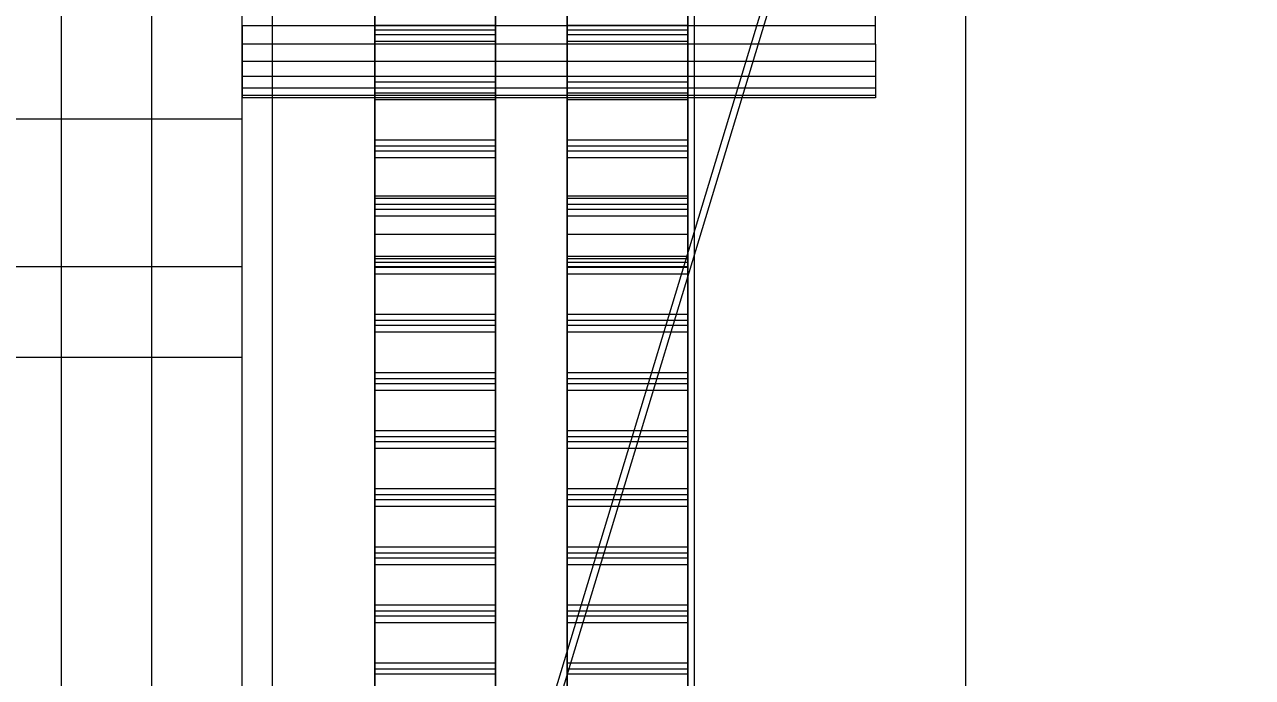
# Model space of a CAD drawing. Header units: millimetres. Extents: x -191664 to 191490, y -197311 to 10263.
# Drawn here: x 3893.9 to 4097.5, y -140092.6 to -139984.4 of the extents above; entities that cross this region are included whole.
import ezdxf

# ---------------------------------------------------------------- set-up
doc = ezdxf.new("R2010")
doc.units = ezdxf.units.MM
doc.layers.add('DET_secador_frontal', color=7, linetype='Continuous', lineweight=0)
doc.layers.add('R15_COTAS_TRANSPORTE_P', color=1, linetype='Continuous', lineweight=0)
doc.dimstyles.new('PLANTA_20', dxfattribs={"dimtxt": 50, "dimasz": 30, "dimexe": 30, "dimexo": 16, "dimgap": 20, "dimtad": 1, "dimtih": 1, "dimtoh": 1, "dimdec": 1, "dimzin": 0, "dimdsep": 46, "dimcen": 0.09, "dimadec": 0, "dimazin": 0, "dimtfac": 1, "dimtdec": 4, "dimtofl": 0, "dimtmove": 0, "dimatfit": 3, "dimfxl": 1, "dimtolj": 1, "dimtzin": 0, "dimarcsym": 0})

# ---------------------------------------------------------------- blocks, each defined once
blk = doc.blocks.new('*D133')
at = {"layer": 'Defpoints', "color": 0, "transparency": 16777216}
for p in [(439.69, -194147.98), (217.89, -194406.09), (-500, -194490), (-500, -194490), (500, -194490)]:
    blk.add_point(p, dxfattribs=at)
at = {"layer": 'R15_COTAS_TRANSPORTE_P', "color": 0, "lineweight": -2, "transparency": 16777216}
blk.add_arc((-500, -194490), 722.77, 2.37834, 17.62166, dxfattribs=at)
at = {"layer": 'R15_COTAS_TRANSPORTE_P', "color": 0, "transparency": 16777216}
for points in [[(184.12, -194272.81), (193.59, -194269.58), (179.18, -194242.8)], [(227.15, -194459.9), (217.15, -194460.11), (222.77, -194490)]]:
    blk.add_solid(points, dxfattribs=at)

msp = doc.modelspace()

# ---------------------------------------------------------------- linework, layer by layer
at = {"layer": 'DET_secador_frontal', "color": 254, "true_color": 0xd8e0dc}
msp.add_line((3900, -140885), (3900, -138615), dxfattribs=at)
at = {"layer": 'DET_secador_frontal', "color": 253, "true_color": 0x9fadb2}
msp.add_line((3900, -140200), (3900, -138615), dxfattribs=at)
at = {"layer": 'DET_secador_frontal', "color": 251, "true_color": 0x536a64}
for p, q in [((3900, -140900), (3900, -138650)), ((3900, -140175), (3900, -139155)), ((3930, -140175), (3930, -139155))]:
    msp.add_line(p, q, dxfattribs=at)
at = {"layer": 'DET_secador_frontal', "color": 9, "true_color": 0xb8c6c1}
for p, q in [((3915, -140140), (3915, -139190)), ((3935, -140140), (3935, -139190))]:
    msp.add_line(p, q, dxfattribs=at)
at = {"layer": 'DET_secador_frontal', "color": 55, "true_color": 0xb9a24b}
msp.add_line((4005, -140293.5), (4005, -139793.5), dxfattribs=at)
at = {"layer": 'DET_secador_frontal', "color": 253, "true_color": 0x8d9da5}
for p, q in [((4050, -139870), (3950, -140200)), ((3950, -140204), (4050, -139874))]:
    msp.add_line(p, q, dxfattribs=at)
at = {"layer": 'DET_secador_frontal', "color": 252, "true_color": 0x798e91}
for p, q in [((4050, -140470), (4050, -139870)), ((3930, -140000), (3930, -139920)), ((3875, -140000), (3930, -140000))]:
    msp.add_line(p, q, dxfattribs=at)
at = {"layer": 'DET_secador_frontal', "color": 252, "true_color": 0x8ba19a}
for p, q in [((3952, -139984.49), (3952, -139974.14)), ((3972, -139974.14), (3972, -139984.49)), ((3983.88, -139984.49), (3983.88, -139974.14)), ((4003.88, -139974.14), (4003.88, -139984.49)), ((3952, -139981.39), (3952, -139984.49)), ((3972, -139984.49), (3972, -139981.39)), ((3983.88, -139981.39), (3983.88, -139984.49)), ((4003.88, -139984.49), (4003.88, -139981.39)), ((3972, -139984.49), (3952, -139984.49)), ((3952, -139984.49), (3952, -139994.85)), ((3952, -139987.6), (3952, -139984.49)), ((3972, -139994.85), (3972, -139984.49)), ((3972, -139984.49), (3972, -139987.6)), ((4003.88, -139984.49), (3983.88, -139984.49)), ((3983.88, -139984.49), (3983.88, -139994.85)), ((3983.88, -139987.6), (3983.88, -139984.49)), ((4003.88, -139994.85), (4003.88, -139984.49)), ((4003.88, -139984.49), (4003.88, -139987.6)), ((3972, -139987.6), (3952, -139987.6)), ((3952, -139987.6), (3952, -139994.85)), ((3952, -139990.49), (3952, -139987.6)), ((3972, -139994.85), (3972, -139987.6)), ((3972, -139987.6), (3972, -139990.49)), ((4003.88, -139987.6), (3983.88, -139987.6)), ((3983.88, -139987.6), (3983.88, -139994.85)), ((3983.88, -139990.49), (3983.88, -139987.6)), ((4003.88, -139994.85), (4003.88, -139987.6)), ((4003.88, -139987.6), (4003.88, -139990.49)), ((3972, -139990.49), (3952, -139990.49)), ((3952, -139990.49), (3952, -140004.49)), ((3952, -139992.98), (3952, -139990.49)), ((3972, -140004.49), (3972, -139990.49)), ((3972, -139990.49), (3972, -139992.98)), ((4003.88, -139990.49), (3983.88, -139990.49)), ((3983.88, -139990.49), (3983.88, -140004.49)), ((3983.88, -139992.98), (3983.88, -139990.49)), ((4003.88, -140004.49), (4003.88, -139990.49)), ((4003.88, -139990.49), (4003.88, -139992.98)), ((3972, -139992.98), (3952, -139992.98)), ((3952, -139992.98), (3952, -140012.78)), ((3952, -139994.89), (3952, -139992.98)), ((3972, -140012.78), (3972, -139992.98)), ((3972, -139992.98), (3972, -139994.89)), ((4003.88, -139992.98), (3983.88, -139992.98)), ((3983.88, -139992.98), (3983.88, -140012.78)), ((3983.88, -139994.89), (3983.88, -139992.98)), ((4003.88, -140012.78), (4003.88, -139992.98)), ((4003.88, -139992.98), (4003.88, -139994.89)), ((3952, -139994.85), (3972, -139994.85)), ((3952, -139994.85), (3952, -140004.49)), ((3972, -139994.89), (3952, -139994.89)), ((3952, -139994.89), (3952, -140019.14)), ((3952, -139996.09), (3952, -139994.89)), ((3972, -140004.49), (3972, -139994.85)), ((3972, -140019.14), (3972, -139994.89)), ((3972, -139994.89), (3972, -139996.09)), ((3983.88, -139994.85), (4003.88, -139994.85)), ((3983.88, -139994.85), (3983.88, -140004.49)), ((4003.88, -139994.89), (3983.88, -139994.89)), ((3983.88, -139994.89), (3983.88, -140019.14)), ((3983.88, -139996.09), (3983.88, -139994.89)), ((4003.88, -140004.49), (4003.88, -139994.85)), ((4003.88, -140019.14), (4003.88, -139994.89)), ((4003.88, -139994.89), (4003.88, -139996.09)), ((3972, -139996.09), (3952, -139996.09)), ((3952, -139996.09), (3952, -140023.13)), ((3952, -139996.49), (3952, -139996.09)), ((3972, -139996.49), (3952, -139996.49)), ((3952, -139996.49), (3952, -140024.49)), ((3972, -140023.13), (3972, -139996.09)), ((3972, -139996.09), (3972, -139996.49)), ((3972, -140024.49), (3972, -139996.49)), ((4003.88, -139996.09), (3983.88, -139996.09)), ((3983.88, -139996.09), (3983.88, -140023.13)), ((3983.88, -139996.49), (3983.88, -139996.09)), ((4003.88, -139996.49), (3983.88, -139996.49)), ((3983.88, -139996.49), (3983.88, -140024.49)), ((4003.88, -140023.13), (4003.88, -139996.09)), ((4003.88, -139996.09), (4003.88, -139996.49)), ((4003.88, -140024.49), (4003.88, -139996.49)), ((3952, -140004.49), (3972, -140004.49)), ((3952, -140004.49), (3952, -140012.78)), ((3972, -140012.78), (3972, -140004.49)), ((3983.88, -140004.49), (4003.88, -140004.49)), ((3983.88, -140004.49), (3983.88, -140012.78)), ((4003.88, -140012.78), (4003.88, -140004.49)), ((3952, -140012.78), (3972, -140012.78)), ((3952, -140012.78), (3952, -140019.14)), ((3972, -140019.14), (3972, -140012.78)), ((3983.88, -140012.78), (4003.88, -140012.78)), ((3983.88, -140012.78), (3983.88, -140019.14)), ((4003.88, -140019.14), (4003.88, -140012.78)), ((3952, -140019.14), (3972, -140019.14)), ((3952, -140019.14), (3952, -140023.13)), ((3972, -140023.13), (3972, -140019.14)), ((3983.88, -140019.14), (4003.88, -140019.14)), ((3983.88, -140019.14), (3983.88, -140023.13)), ((4003.88, -140023.13), (4003.88, -140019.14)), ((3952, -140023.13), (3972, -140023.13)), ((3952, -140023.13), (3952, -140024.49)), ((3972, -140024.49), (3972, -140023.13)), ((3983.88, -140023.13), (4003.88, -140023.13)), ((3983.88, -140023.13), (3983.88, -140024.49)), ((4003.88, -140024.49), (4003.88, -140023.13)), ((3952, -140024.49), (3972, -140024.49)), ((3983.88, -140024.49), (4003.88, -140024.49))]:
    msp.add_line(p, q, dxfattribs=at)
at = {"layer": 'DET_secador_frontal', "color": 8, "true_color": 0x657a85}
for p, q in [((3952, -139975.62), (3952, -139985.26)), ((3952, -139986.08), (3952, -139976.44)), ((3972, -139985.26), (3972, -139975.62)), ((3972, -139976.44), (3972, -139986.08)), ((3983.88, -139975.62), (3983.88, -139985.26)), ((3983.88, -139986.08), (3983.88, -139976.44)), ((4003.88, -139985.26), (4003.88, -139975.62)), ((4003.88, -139976.44), (4003.88, -139986.08)), ((3952, -139986.08), (3952, -139977.49)), ((3952, -139977.49), (3952, -139987.13)), ((3972, -139977.49), (3972, -139986.08)), ((3972, -139987.13), (3972, -139977.49)), ((3983.88, -139986.08), (3983.88, -139977.49)), ((3983.88, -139977.49), (3983.88, -139987.13)), ((4003.88, -139977.49), (4003.88, -139986.08)), ((4003.88, -139987.13), (4003.88, -139977.49)), ((3952, -139993.84), (3952, -139984.21)), ((3972, -139984.21), (3972, -139993.84)), ((3983.88, -139993.84), (3983.88, -139984.21)), ((4003.88, -139984.21), (4003.88, -139993.84)), ((3972, -139985.26), (3952, -139985.26)), ((3952, -139985.26), (3952, -139994.9)), ((3952, -139985.26), (3952, -139993.84)), ((3972, -139986.08), (3952, -139986.08)), ((3952, -139995.72), (3952, -139986.08)), ((3952, -139987.13), (3972, -139987.13)), ((3952, -139995.72), (3952, -139987.13)), ((3952, -139987.13), (3952, -139996.77)), ((3972, -139994.9), (3972, -139985.26)), ((3972, -139993.84), (3972, -139985.26)), ((3972, -139986.08), (3972, -139995.72)), ((3972, -139987.13), (3972, -139995.72)), ((3972, -139996.77), (3972, -139987.13)), ((4003.88, -139985.26), (3983.88, -139985.26)), ((3983.88, -139985.26), (3983.88, -139994.9)), ((3983.88, -139985.26), (3983.88, -139993.84)), ((4003.88, -139986.08), (3983.88, -139986.08)), ((3983.88, -139995.72), (3983.88, -139986.08)), ((3983.88, -139987.13), (4003.88, -139987.13)), ((3983.88, -139995.72), (3983.88, -139987.13)), ((3983.88, -139987.13), (3983.88, -139996.77)), ((4003.88, -139994.9), (4003.88, -139985.26)), ((4003.88, -139993.84), (4003.88, -139985.26)), ((4003.88, -139986.08), (4003.88, -139995.72)), ((4003.88, -139987.13), (4003.88, -139995.72)), ((4003.88, -139996.77), (4003.88, -139987.13)), ((3952, -140003.48), (3952, -139993.84)), ((3952, -139993.84), (3972, -139993.84)), ((3972, -139994.9), (3952, -139994.9)), ((3952, -139994.9), (3952, -140004.53)), ((3952, -139994.9), (3952, -140003.48)), ((3972, -139993.84), (3972, -140003.48)), ((3972, -140004.53), (3972, -139994.9)), ((3972, -140003.48), (3972, -139994.9)), ((3983.88, -140003.48), (3983.88, -139993.84)), ((3983.88, -139993.84), (4003.88, -139993.84)), ((4003.88, -139994.9), (3983.88, -139994.9)), ((3983.88, -139994.9), (3983.88, -140004.53)), ((3983.88, -139994.9), (3983.88, -140003.48)), ((4003.88, -139993.84), (4003.88, -140003.48)), ((4003.88, -140004.53), (4003.88, -139994.9)), ((4003.88, -140003.48), (4003.88, -139994.9)), ((3972, -139995.72), (3952, -139995.72)), ((3952, -140005.36), (3952, -139995.72)), ((3952, -139996.77), (3972, -139996.77)), ((3952, -140005.36), (3952, -139996.77)), ((3952, -139996.77), (3952, -140006.41)), ((3972, -139995.72), (3972, -140005.36)), ((3972, -139996.77), (3972, -140005.36)), ((3972, -140006.41), (3972, -139996.77)), ((4003.88, -139995.72), (3983.88, -139995.72)), ((3983.88, -140005.36), (3983.88, -139995.72)), ((3983.88, -139996.77), (4003.88, -139996.77)), ((3983.88, -140005.36), (3983.88, -139996.77)), ((3983.88, -139996.77), (3983.88, -140006.41)), ((4003.88, -139995.72), (4003.88, -140005.36)), ((4003.88, -139996.77), (4003.88, -140005.36)), ((4003.88, -140006.41), (4003.88, -139996.77)), ((3952, -140013.12), (3952, -140003.48)), ((3952, -140003.48), (3972, -140003.48)), ((3972, -140004.53), (3952, -140004.53)), ((3952, -140004.53), (3952, -140014.17)), ((3952, -140004.53), (3952, -140013.12)), ((3972, -140005.36), (3952, -140005.36)), ((3952, -140015), (3952, -140005.36)), ((3972, -140003.48), (3972, -140013.12)), ((3972, -140014.17), (3972, -140004.53)), ((3972, -140013.12), (3972, -140004.53)), ((3972, -140005.36), (3972, -140015)), ((3983.88, -140013.12), (3983.88, -140003.48)), ((3983.88, -140003.48), (4003.88, -140003.48)), ((4003.88, -140004.53), (3983.88, -140004.53)), ((3983.88, -140004.53), (3983.88, -140014.17)), ((3983.88, -140004.53), (3983.88, -140013.12)), ((4003.88, -140005.36), (3983.88, -140005.36)), ((3983.88, -140015), (3983.88, -140005.36)), ((4003.88, -140003.48), (4003.88, -140013.12)), ((4003.88, -140014.17), (4003.88, -140004.53)), ((4003.88, -140013.12), (4003.88, -140004.53)), ((4003.88, -140005.36), (4003.88, -140015)), ((3952, -140006.41), (3972, -140006.41)), ((3952, -140015), (3952, -140006.41)), ((3952, -140006.41), (3952, -140016.05)), ((3972, -140006.41), (3972, -140015)), ((3972, -140016.05), (3972, -140006.41)), ((3983.88, -140006.41), (4003.88, -140006.41)), ((3983.88, -140015), (3983.88, -140006.41)), ((3983.88, -140006.41), (3983.88, -140016.05)), ((4003.88, -140006.41), (4003.88, -140015)), ((4003.88, -140016.05), (4003.88, -140006.41)), ((3952, -140022.76), (3952, -140013.12)), ((3952, -140013.12), (3972, -140013.12)), ((3972, -140013.12), (3972, -140022.76)), ((3983.88, -140022.76), (3983.88, -140013.12)), ((3983.88, -140013.12), (4003.88, -140013.12)), ((4003.88, -140013.12), (4003.88, -140022.76)), ((3972, -140014.17), (3952, -140014.17)), ((3952, -140014.17), (3952, -140023.81)), ((3952, -140014.17), (3952, -140022.76)), ((3972, -140015), (3952, -140015)), ((3952, -140024.63), (3952, -140015)), ((3972, -140023.81), (3972, -140014.17)), ((3972, -140022.76), (3972, -140014.17)), ((3972, -140015), (3972, -140024.63)), ((4003.88, -140014.17), (3983.88, -140014.17)), ((3983.88, -140014.17), (3983.88, -140023.81)), ((3983.88, -140014.17), (3983.88, -140022.76)), ((4003.88, -140015), (3983.88, -140015)), ((3983.88, -140024.63), (3983.88, -140015)), ((4003.88, -140023.81), (4003.88, -140014.17)), ((4003.88, -140022.76), (4003.88, -140014.17)), ((4003.88, -140015), (4003.88, -140024.63)), ((3952, -140016.05), (3972, -140016.05)), ((3952, -140024.63), (3952, -140016.05)), ((3952, -140016.05), (3952, -140025.69)), ((3972, -140016.05), (3972, -140024.63)), ((3972, -140025.69), (3972, -140016.05)), ((3983.88, -140016.05), (4003.88, -140016.05)), ((3983.88, -140024.63), (3983.88, -140016.05)), ((3983.88, -140016.05), (3983.88, -140025.69)), ((4003.88, -140016.05), (4003.88, -140024.63)), ((4003.88, -140025.69), (4003.88, -140016.05)), ((3952, -140032.4), (3952, -140022.76)), ((3952, -140022.76), (3972, -140022.76)), ((3972, -140023.81), (3952, -140023.81)), ((3952, -140023.81), (3952, -140033.45)), ((3952, -140023.81), (3952, -140032.4)), ((3972, -140022.76), (3972, -140032.4)), ((3972, -140033.45), (3972, -140023.81)), ((3972, -140032.4), (3972, -140023.81)), ((3983.88, -140032.4), (3983.88, -140022.76)), ((3983.88, -140022.76), (4003.88, -140022.76)), ((4003.88, -140023.81), (3983.88, -140023.81)), ((3983.88, -140023.81), (3983.88, -140033.45)), ((3983.88, -140023.81), (3983.88, -140032.4)), ((4003.88, -140022.76), (4003.88, -140032.4)), ((4003.88, -140033.45), (4003.88, -140023.81)), ((4003.88, -140032.4), (4003.88, -140023.81)), ((3972, -140024.63), (3952, -140024.63)), ((3952, -140034.27), (3952, -140024.63)), ((3952, -140025.69), (3972, -140025.69)), ((3952, -140034.27), (3952, -140025.69)), ((3952, -140025.69), (3952, -140035.32)), ((3972, -140024.63), (3972, -140034.27)), ((3972, -140025.69), (3972, -140034.27)), ((3972, -140035.32), (3972, -140025.69)), ((4003.88, -140024.63), (3983.88, -140024.63)), ((3983.88, -140034.27), (3983.88, -140024.63)), ((3983.88, -140025.69), (4003.88, -140025.69)), ((3983.88, -140034.27), (3983.88, -140025.69)), ((3983.88, -140025.69), (3983.88, -140035.32)), ((4003.88, -140024.63), (4003.88, -140034.27)), ((4003.88, -140025.69), (4003.88, -140034.27)), ((4003.88, -140035.32), (4003.88, -140025.69)), ((3952, -140042.04), (3952, -140032.4)), ((3952, -140032.4), (3972, -140032.4)), ((3972, -140033.45), (3952, -140033.45)), ((3952, -140033.45), (3952, -140043.09)), ((3952, -140033.45), (3952, -140042.04)), ((3972, -140032.4), (3972, -140042.04)), ((3972, -140043.09), (3972, -140033.45)), ((3972, -140042.04), (3972, -140033.45)), ((3983.88, -140042.04), (3983.88, -140032.4)), ((3983.88, -140032.4), (4003.88, -140032.4)), ((4003.88, -140033.45), (3983.88, -140033.45)), ((3983.88, -140033.45), (3983.88, -140043.09)), ((3983.88, -140033.45), (3983.88, -140042.04)), ((4003.88, -140032.4), (4003.88, -140042.04)), ((4003.88, -140043.09), (4003.88, -140033.45)), ((4003.88, -140042.04), (4003.88, -140033.45)), ((3972, -140034.27), (3952, -140034.27)), ((3952, -140043.91), (3952, -140034.27)), ((3952, -140035.32), (3972, -140035.32)), ((3952, -140043.91), (3952, -140035.32)), ((3952, -140035.32), (3952, -140044.96)), ((3972, -140034.27), (3972, -140043.91)), ((3972, -140035.32), (3972, -140043.91)), ((3972, -140044.96), (3972, -140035.32)), ((4003.88, -140034.27), (3983.88, -140034.27)), ((3983.88, -140043.91), (3983.88, -140034.27)), ((3983.88, -140035.32), (4003.88, -140035.32)), ((3983.88, -140043.91), (3983.88, -140035.32)), ((3983.88, -140035.32), (3983.88, -140044.96)), ((4003.88, -140034.27), (4003.88, -140043.91)), ((4003.88, -140035.32), (4003.88, -140043.91)), ((4003.88, -140044.96), (4003.88, -140035.32)), ((3952, -140051.68), (3952, -140042.04)), ((3952, -140042.04), (3972, -140042.04)), ((3972, -140042.04), (3972, -140051.68)), ((3983.88, -140051.68), (3983.88, -140042.04)), ((3983.88, -140042.04), (4003.88, -140042.04)), ((4003.88, -140042.04), (4003.88, -140051.68)), ((3972, -140043.09), (3952, -140043.09)), ((3952, -140043.09), (3952, -140052.73)), ((3952, -140043.09), (3952, -140051.68)), ((3972, -140043.91), (3952, -140043.91)), ((3952, -140053.55), (3952, -140043.91)), ((3972, -140052.73), (3972, -140043.09)), ((3972, -140051.68), (3972, -140043.09)), ((3972, -140043.91), (3972, -140053.55)), ((4003.88, -140043.09), (3983.88, -140043.09)), ((3983.88, -140043.09), (3983.88, -140052.73)), ((3983.88, -140043.09), (3983.88, -140051.68)), ((4003.88, -140043.91), (3983.88, -140043.91)), ((3983.88, -140053.55), (3983.88, -140043.91)), ((4003.88, -140052.73), (4003.88, -140043.09)), ((4003.88, -140051.68), (4003.88, -140043.09)), ((4003.88, -140043.91), (4003.88, -140053.55)), ((3952, -140044.96), (3972, -140044.96)), ((3952, -140053.55), (3952, -140044.96)), ((3952, -140044.96), (3952, -140054.6)), ((3972, -140044.96), (3972, -140053.55)), ((3972, -140054.6), (3972, -140044.96)), ((3983.88, -140044.96), (4003.88, -140044.96)), ((3983.88, -140053.55), (3983.88, -140044.96)), ((3983.88, -140044.96), (3983.88, -140054.6)), ((4003.88, -140044.96), (4003.88, -140053.55)), ((4003.88, -140054.6), (4003.88, -140044.96)), ((3952, -140061.31), (3952, -140051.68)), ((3952, -140051.68), (3972, -140051.68)), ((3972, -140051.68), (3972, -140061.31)), ((3983.88, -140061.31), (3983.88, -140051.68)), ((3983.88, -140051.68), (4003.88, -140051.68)), ((4003.88, -140051.68), (4003.88, -140061.31)), ((3972, -140052.73), (3952, -140052.73)), ((3952, -140052.73), (3952, -140062.37)), ((3952, -140052.73), (3952, -140061.31)), ((3972, -140053.55), (3952, -140053.55)), ((3952, -140063.19), (3952, -140053.55)), ((3972, -140062.37), (3972, -140052.73)), ((3972, -140061.31), (3972, -140052.73)), ((3972, -140053.55), (3972, -140063.19)), ((4003.88, -140052.73), (3983.88, -140052.73)), ((3983.88, -140052.73), (3983.88, -140062.37)), ((3983.88, -140052.73), (3983.88, -140061.31)), ((4003.88, -140053.55), (3983.88, -140053.55)), ((3983.88, -140063.19), (3983.88, -140053.55)), ((4003.88, -140062.37), (4003.88, -140052.73)), ((4003.88, -140061.31), (4003.88, -140052.73)), ((4003.88, -140053.55), (4003.88, -140063.19)), ((3952, -140054.6), (3972, -140054.6)), ((3952, -140063.19), (3952, -140054.6)), ((3952, -140054.6), (3952, -140064.24)), ((3972, -140054.6), (3972, -140063.19)), ((3972, -140064.24), (3972, -140054.6)), ((3983.88, -140054.6), (4003.88, -140054.6)), ((3983.88, -140063.19), (3983.88, -140054.6)), ((3983.88, -140054.6), (3983.88, -140064.24)), ((4003.88, -140054.6), (4003.88, -140063.19)), ((4003.88, -140064.24), (4003.88, -140054.6)), ((3952, -140070.95), (3952, -140061.31)), ((3952, -140061.31), (3972, -140061.31)), ((3972, -140062.37), (3952, -140062.37)), ((3952, -140062.37), (3952, -140072)), ((3952, -140062.37), (3952, -140070.95)), ((3972, -140061.31), (3972, -140070.95)), ((3972, -140072), (3972, -140062.37)), ((3972, -140070.95), (3972, -140062.37)), ((3983.88, -140070.95), (3983.88, -140061.31)), ((3983.88, -140061.31), (4003.88, -140061.31)), ((4003.88, -140062.37), (3983.88, -140062.37)), ((3983.88, -140062.37), (3983.88, -140072)), ((3983.88, -140062.37), (3983.88, -140070.95)), ((4003.88, -140061.31), (4003.88, -140070.95)), ((4003.88, -140072), (4003.88, -140062.37)), ((4003.88, -140070.95), (4003.88, -140062.37)), ((3972, -140063.19), (3952, -140063.19)), ((3952, -140072.83), (3952, -140063.19)), ((3952, -140064.24), (3972, -140064.24)), ((3952, -140072.83), (3952, -140064.24)), ((3952, -140064.24), (3952, -140073.88)), ((3972, -140063.19), (3972, -140072.83)), ((3972, -140064.24), (3972, -140072.83)), ((3972, -140073.88), (3972, -140064.24)), ((4003.88, -140063.19), (3983.88, -140063.19)), ((3983.88, -140072.83), (3983.88, -140063.19)), ((3983.88, -140064.24), (4003.88, -140064.24)), ((3983.88, -140072.83), (3983.88, -140064.24)), ((3983.88, -140064.24), (3983.88, -140073.88)), ((4003.88, -140063.19), (4003.88, -140072.83)), ((4003.88, -140064.24), (4003.88, -140072.83)), ((4003.88, -140073.88), (4003.88, -140064.24)), ((3952, -140080.59), (3952, -140070.95)), ((3952, -140070.95), (3972, -140070.95)), ((3972, -140072), (3952, -140072)), ((3952, -140072), (3952, -140081.64)), ((3952, -140072), (3952, -140080.59)), ((3972, -140070.95), (3972, -140080.59)), ((3972, -140081.64), (3972, -140072)), ((3972, -140080.59), (3972, -140072)), ((3983.88, -140080.59), (3983.88, -140070.95)), ((3983.88, -140070.95), (4003.88, -140070.95)), ((4003.88, -140072), (3983.88, -140072)), ((3983.88, -140072), (3983.88, -140081.64)), ((3983.88, -140072), (3983.88, -140080.59)), ((4003.88, -140070.95), (4003.88, -140080.59)), ((4003.88, -140081.64), (4003.88, -140072)), ((4003.88, -140080.59), (4003.88, -140072)), ((3972, -140072.83), (3952, -140072.83)), ((3952, -140082.47), (3952, -140072.83)), ((3952, -140073.88), (3972, -140073.88)), ((3952, -140082.47), (3952, -140073.88)), ((3952, -140073.88), (3952, -140083.52)), ((3972, -140072.83), (3972, -140082.47)), ((3972, -140073.88), (3972, -140082.47)), ((3972, -140083.52), (3972, -140073.88)), ((4003.88, -140072.83), (3983.88, -140072.83)), ((3983.88, -140082.47), (3983.88, -140072.83)), ((3983.88, -140073.88), (4003.88, -140073.88)), ((3983.88, -140082.47), (3983.88, -140073.88)), ((3983.88, -140073.88), (3983.88, -140083.52)), ((4003.88, -140072.83), (4003.88, -140082.47)), ((4003.88, -140073.88), (4003.88, -140082.47)), ((4003.88, -140083.52), (4003.88, -140073.88)), ((3952, -140090.23), (3952, -140080.59)), ((3952, -140080.59), (3972, -140080.59)), ((3972, -140080.59), (3972, -140090.23)), ((3983.88, -140090.23), (3983.88, -140080.59)), ((3983.88, -140080.59), (4003.88, -140080.59)), ((4003.88, -140080.59), (4003.88, -140090.23)), ((3972, -140081.64), (3952, -140081.64)), ((3952, -140081.64), (3952, -140091.28)), ((3952, -140081.64), (3952, -140090.23)), ((3972, -140082.47), (3952, -140082.47)), ((3952, -140092.1), (3952, -140082.47)), ((3972, -140091.28), (3972, -140081.64)), ((3972, -140090.23), (3972, -140081.64)), ((3972, -140082.47), (3972, -140092.1)), ((4003.88, -140081.64), (3983.88, -140081.64)), ((3983.88, -140081.64), (3983.88, -140091.28)), ((3983.88, -140081.64), (3983.88, -140090.23)), ((4003.88, -140082.47), (3983.88, -140082.47)), ((3983.88, -140092.1), (3983.88, -140082.47)), ((4003.88, -140091.28), (4003.88, -140081.64)), ((4003.88, -140090.23), (4003.88, -140081.64)), ((4003.88, -140082.47), (4003.88, -140092.1)), ((3952, -140083.52), (3972, -140083.52)), ((3952, -140092.1), (3952, -140083.52)), ((3952, -140083.52), (3952, -140093.16)), ((3972, -140083.52), (3972, -140092.1)), ((3972, -140093.16), (3972, -140083.52)), ((3983.88, -140083.52), (4003.88, -140083.52)), ((3983.88, -140092.1), (3983.88, -140083.52)), ((3983.88, -140083.52), (3983.88, -140093.16)), ((4003.88, -140083.52), (4003.88, -140092.1)), ((4003.88, -140093.16), (4003.88, -140083.52)), ((3952, -140099.87), (3952, -140090.23)), ((3952, -140090.23), (3972, -140090.23)), ((3972, -140090.23), (3972, -140099.87)), ((3983.88, -140099.87), (3983.88, -140090.23)), ((3983.88, -140090.23), (4003.88, -140090.23)), ((4003.88, -140090.23), (4003.88, -140099.87)), ((3972, -140091.28), (3952, -140091.28)), ((3952, -140091.28), (3952, -140100.92)), ((3952, -140091.28), (3952, -140099.87)), ((3972, -140092.1), (3952, -140092.1)), ((3952, -140101.74), (3952, -140092.1)), ((3972, -140100.92), (3972, -140091.28)), ((3972, -140099.87), (3972, -140091.28)), ((3972, -140092.1), (3972, -140101.74)), ((4003.88, -140091.28), (3983.88, -140091.28)), ((3983.88, -140091.28), (3983.88, -140100.92)), ((3983.88, -140091.28), (3983.88, -140099.87)), ((4003.88, -140092.1), (3983.88, -140092.1)), ((3983.88, -140101.74), (3983.88, -140092.1)), ((4003.88, -140100.92), (4003.88, -140091.28)), ((4003.88, -140099.87), (4003.88, -140091.28)), ((4003.88, -140092.1), (4003.88, -140101.74))]:
    msp.add_line(p, q, dxfattribs=at)
at = {"layer": 'DET_secador_frontal', "color": 253, "true_color": 0xabb8bc}
for p, q in [((3930, -139984.49), (3930, -139981.39)), ((4035, -139984.49), (4035, -139981.39)), ((3930, -139984.49), (3930, -139987.6)), ((3930, -139984.49), (4035, -139984.49)), ((4035, -139987.6), (4035, -139984.49)), ((3930, -139987.6), (3930, -139990.49)), ((4035, -139987.6), (3930, -139987.6)), ((4035, -139987.6), (4035, -139990.49)), ((3930, -139990.49), (3930, -139992.98)), ((4035, -139990.49), (3930, -139990.49)), ((4035, -139990.49), (4035, -139992.98)), ((3930, -139992.98), (3930, -139994.89)), ((4035, -139992.98), (3930, -139992.98)), ((4035, -139992.98), (4035, -139994.89)), ((3930, -139994.89), (3930, -139996.09)), ((4035, -139994.89), (3930, -139994.89)), ((4035, -139994.89), (4035, -139996.09)), ((3930, -139996.09), (3930, -139996.49)), ((4035, -139996.09), (3930, -139996.09)), ((4035, -139996.49), (3930, -139996.49)), ((4035, -139996.09), (4035, -139996.49))]:
    msp.add_line(p, q, dxfattribs=at)
at = {"layer": 'DET_secador_frontal', "color": 253, "true_color": 0xa6b3ba}
for p, q in [((3870, -140024.49), (3930, -140024.49)), ((3930, -140039.49), (3930, -140024.49)), ((3870, -140039.49), (3930, -140039.49))]:
    msp.add_line(p, q, dxfattribs=at)

# ---------------------------------------------------------------- dimensions: what is measured, and where the dimension line sits
at = {"layer": 'R15_COTAS_TRANSPORTE_P'}
dim = msp.add_angular_dim_2l(base=(217.89, -194406.09), line1=((-500, -194490), (500, -194490)), line2=((-500, -194490), (439.69, -194147.98)), dimstyle='PLANTA_20', dxfattribs=at)
dim.commit()
dim.dimension.update_dxf_attribs({"geometry": '*D133', "text_midpoint": (191490.46, -33543.69)})

doc.saveas('drawing.dxf')
